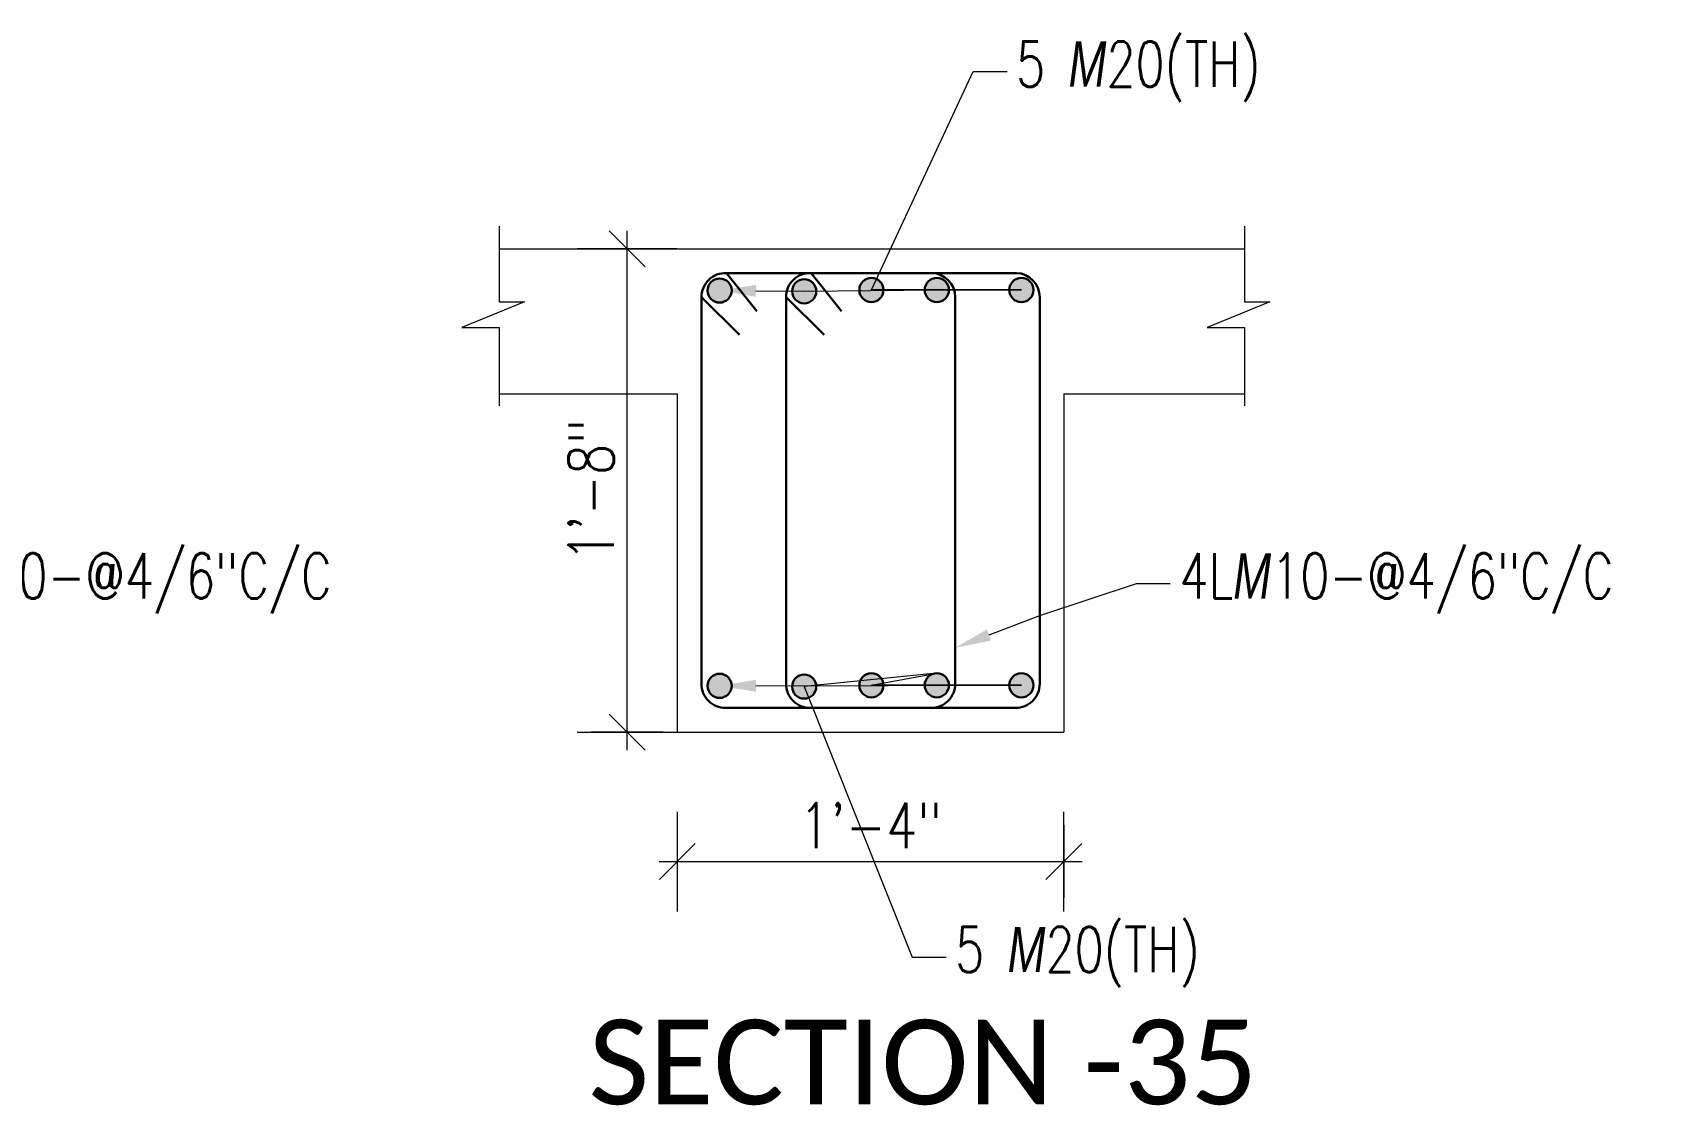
# Model space of a CAD drawing. Header units: inches. Extents: x 0 to 162649, y -36601 to -26324.
# Drawn here: x 155836.4 to 155904.2, y -36482.7 to -36438.3 of the extents above; entities that cross this region are included whole.
import ezdxf
from ezdxf import colors
from ezdxf.entities.mleader import LeaderData, LeaderLine
from ezdxf.math import Vec2, Vec3

# ---------------------------------------------------------------- set-up
doc = ezdxf.new("R2010")
doc.units = ezdxf.units.IN
doc.header["$MEASUREMENT"] = 0
for name, color, linetype, lineweight in [('Dim', 1, 'Continuous', 13), ('hatch', 252, 'Continuous', 0), ('OL_AR_Text', 140, 'Continuous', 5), ('Rein', 3, 'Continuous', 30), ('Stirrups', 191, 'Continuous', 25), ('TEXT', 7, 'Continuous', 9)]:
    doc.layers.add(name, color=color, linetype=linetype, lineweight=lineweight)
doc.styles.add('1-8 Annotative Text', font='calibri.ttf', dxfattribs={"height": 0.125})
doc.styles.add('DIM', font='simplex.shx', dxfattribs={"width": 0.75})
doc.styles.add('rmtext', font='romans.shx', dxfattribs={"width": 0.8})
doc.dimstyles.new('DIM-24', dxfattribs={"dimscale": 24, "dimtxt": 0.078125, "dimasz": 0.0625, "dimexe": 0.0625, "dimexo": 0.015625, "dimgap": 0.015625, "dimtad": 1, "dimdec": 1, "dimzin": 3, "dimdsep": 46, "dimlunit": 4, "dimtxsty": 'rmtext', "dimblk": 'OBLIQUE', "dimcen": 0.09375, "dimdle": 0.03125, "dimclrd": 1, "dimclre": 1, "dimclrt": 2, "dimadec": 0, "dimazin": 0, "dimtfac": 0.75, "dimtdec": 1, "dimtix": 1, "dimtmove": 0, "dimatfit": 3, "dimfxl": 0.0625, "dimfxlon": 1, "dimfrac": 1, "dimtolj": 1, "dimtzin": 0, "dimlwd": -1, "dimlwe": 5, "dimarcsym": 0})

# ---------------------------------------------------------------- blocks, each defined once
blk = doc.blocks.new('_Oblique')
for p, q in [((0, -1.375), (0, 1.375)), ((-0.495, -0.495), (0.495, 0.495))]:
    blk.add_line(p, q)
blk = doc.blocks.new('*D432')
at = {"layer": 'Defpoints', "color": 0, "transparency": 16777216}
for p in [(155863.082, -36467.276), (155879.082, -36467.276), (155879.082, -36472.63)]:
    blk.add_point(p, dxfattribs=at)
at = {"layer": 'Dim', "color": 1, "lineweight": 5, "transparency": 16777216}
for p, q in [((155863.082, -36471.13), (155863.082, -36474.13)), ((155879.082, -36471.13), (155879.082, -36474.13))]:
    blk.add_line(p, q, dxfattribs=at)
at = {"layer": 'Dim', "color": 1, "transparency": 16777216}
blk.add_line((155862.332, -36472.63), (155879.832, -36472.63), dxfattribs=at)
at = {"layer": 'Dim', "color": 1, "transparency": 16777216, "xscale": 1.5, "yscale": 1.5, "zscale": 1.5, "rotation": 180}
blk.add_blockref('_Oblique', (155863.082, -36472.63), dxfattribs=at)
at = {"layer": 'Dim', "color": 1, "transparency": 16777216, "xscale": 1.5, "yscale": 1.5, "zscale": 1.5}
blk.add_blockref('_Oblique', (155879.082, -36472.63), dxfattribs=at)
at = {"layer": 'Dim', "color": 2, "transparency": 16777216, "insert": (155871.082, -36471.139), "char_height": 1.875, "attachment_point": 5, "style": 'rmtext'}
blk.add_mtext('\\A1;1\'-4"', dxfattribs=at)
blk = doc.blocks.new('*D433')
at = {"layer": 'Defpoints', "color": 0, "transparency": 16777216}
for p in [(155861.004, -36447.276), (155863.082, -36447.276), (155863.082, -36467.276)]:
    blk.add_point(p, dxfattribs=at)
at = {"layer": 'Dim', "color": 1, "transparency": 16777216}
blk.add_line((155861.004, -36468.026), (155861.004, -36446.526), dxfattribs=at)
at = {"layer": 'Dim', "color": 1, "lineweight": 5, "transparency": 16777216}
for p, q in [((155862.504, -36447.276), (155859.504, -36447.276)), ((155862.504, -36467.276), (155859.504, -36467.276))]:
    blk.add_line(p, q, dxfattribs=at)
at = {"layer": 'Dim', "color": 1, "transparency": 16777216, "xscale": 1.5, "yscale": 1.5, "zscale": 1.5}
for p, rotation in [((155861.004, -36447.276), 90), ((155861.004, -36467.276), 270)]:
    blk.add_blockref('_Oblique', p, dxfattribs=dict(at, rotation=rotation))
at = {"layer": 'Dim', "color": 2, "transparency": 16777216, "insert": (155859.513, -36457.276), "char_height": 1.875, "attachment_point": 5, "rotation": 90, "style": 'rmtext'}
blk.add_mtext('\\A1;1\'-8"', dxfattribs=at)

msp = doc.modelspace()

# ---------------------------------------------------------------- hatches: boundary and pattern name
at = {"layer": 'Rein'}
h = msp.add_hatch(color=256, dxfattribs=at)
h.dxf.hatch_style = 1
h.paths.add_polyline_path([(155865.333, -36449, 1), (155864.333, -36449, 1)])
h = msp.add_hatch(color=256, dxfattribs=at)
h.dxf.hatch_style = 1
h.paths.add_polyline_path([(155868.833, -36449.032, 1), (155867.833, -36449.032, 1)])
h = msp.add_hatch(color=256, dxfattribs=at)
h.dxf.hatch_style = 1
h.paths.add_polyline_path([(155871.616, -36448.978, 1), (155870.616, -36448.978, 1)])
h = msp.add_hatch(color=256, dxfattribs=at)
h.dxf.hatch_style = 1
h.paths.add_polyline_path([(155874.323, -36448.978, 1), (155873.323, -36448.978, 1)])
h = msp.add_hatch(color=256, dxfattribs=at)
h.dxf.hatch_style = 1
h.paths.add_polyline_path([(155877.823, -36448.978, 1), (155876.823, -36448.978, 1)])
h = msp.add_hatch(color=256, dxfattribs=at)
h.dxf.hatch_style = 1
h.paths.add_polyline_path([(155865.333, -36465.359, 1), (155864.333, -36465.359, 1)])
h = msp.add_hatch(color=256, dxfattribs=at)
h.dxf.hatch_style = 1
h.paths.add_polyline_path([(155868.833, -36465.39, 1), (155867.833, -36465.39, 1)])
h = msp.add_hatch(color=256, dxfattribs=at)
h.dxf.hatch_style = 1
h.paths.add_polyline_path([(155871.616, -36465.336, 1), (155870.616, -36465.336, 1)])
h = msp.add_hatch(color=256, dxfattribs=at)
h.dxf.hatch_style = 1
h.paths.add_polyline_path([(155874.323, -36465.336, 1), (155873.323, -36465.336, 1)])
h = msp.add_hatch(color=256, dxfattribs=at)
h.dxf.hatch_style = 1
h.paths.add_polyline_path([(155877.823, -36465.336, 1), (155876.823, -36465.336, 1)])

# ---------------------------------------------------------------- linework, layer by layer
at = {"layer": 'hatch'}
for p, q in [((155855.705, -36446.336), (155855.705, -36449.465)), ((155886.55, -36446.336), (155886.55, -36449.465)), ((155855.705, -36447.276), (155886.55, -36447.276)), ((155856.762, -36449.465), (155854.162, -36450.527)), ((155856.762, -36449.465), (155854.162, -36450.527)), ((155855.705, -36449.465), (155856.762, -36449.465)), ((155887.607, -36449.465), (155885.007, -36450.527)), ((155886.55, -36449.465), (155887.607, -36449.465)), ((155854.162, -36450.527), (155855.705, -36450.527)), ((155855.705, -36450.527), (155855.705, -36453.77)), ((155885.007, -36450.527), (155886.55, -36450.527)), ((155886.55, -36450.527), (155886.55, -36453.77)), ((155855.705, -36453.276), (155863.082, -36453.276)), ((155863.082, -36453.276), (155863.082, -36467.276)), ((155879.082, -36453.276), (155879.082, -36467.276)), ((155879.082, -36453.276), (155886.55, -36453.276)), ((155863.082, -36467.276), (155879.082, -36467.276))]:
    msp.add_line(p, q, dxfattribs=at)
at = {"layer": 'Rein'}
for centre in [(155864.833, -36449), (155868.333, -36449.032), (155871.116, -36448.978), (155873.823, -36448.978), (155877.323, -36448.978), (155864.833, -36465.359), (155868.333, -36465.39), (155871.116, -36465.336), (155873.823, -36465.336), (155877.323, -36465.336)]:
    msp.add_circle(centre, 0.5, dxfattribs=at)
at = {"layer": 'Stirrups', "lineweight": 30}
for p, q in [((155865.116, -36448.276), (155866.38, -36449.849)), ((155868.616, -36448.276), (155869.88, -36449.849)), ((155864.082, -36449.276), (155865.658, -36450.839)), ((155867.582, -36449.276), (155869.158, -36450.839))]:
    msp.add_line(p, q, dxfattribs=at)
for points in [[(155865.082, -36466.276), (155877.082, -36466.276, 0.414214), (155878.082, -36465.276), (155878.082, -36449.276, 0.404381), (155877.116, -36448.276), (155865.116, -36448.276, 0.424115), (155864.082, -36449.276), (155864.082, -36465.276, 0.414214)], [(155868.582, -36466.276), (155873.582, -36466.276, 0.414214), (155874.582, -36465.276), (155874.582, -36449.276, 0.404381), (155873.616, -36448.276), (155868.616, -36448.276, 0.424115), (155867.582, -36449.276), (155867.582, -36465.276, 0.414214)]]:
    msp.add_lwpolyline(points, format="xyb", close=True, dxfattribs=at)

# ---------------------------------------------------------------- texts
at = {"layer": 'OL_AR_Text', "insert": (155859.411, -36479.178), "char_height": 3.5, "width": 2.6734445e-317, "attachment_point": 1, "style": '1-8 Annotative Text'}
msp.add_mtext('SECTION -35', dxfattribs=at)

# ---------------------------------------------------------------- dimensions: what is measured, and where the dimension line sits
at = {"layer": 'Dim'}
dim = msp.add_linear_dim(base=(155861.004, -36447.276), p1=(155863.082, -36467.276), p2=(155863.082, -36447.276), angle=90, dimstyle='DIM-24', dxfattribs=at)
dim.commit()
dim.dimension.update_dxf_attribs({"geometry": '*D433', "text_midpoint": (155859.513, -36457.276)})
dim = msp.add_linear_dim(base=(155879.082, -36472.63), p1=(155863.082, -36467.276), p2=(155879.082, -36467.276), dimstyle='DIM-24', dxfattribs=at)
dim.commit()
dim.dimension.update_dxf_attribs({"geometry": '*D432', "text_midpoint": (155871.082, -36471.139)})

# ---------------------------------------------------------------- leaders
at = {"layer": 'TEXT'}
ml = msp.add_multileader_mtext('Standard', dxfattribs=at)
ml.set_content('5 {\\Fgothici|c0;M}20(TH) ', color=256, style='DIM')
ml.set_leader_properties(color=1, linetype='ByLayer', lineweight=9)
ml.build(insert=Vec2(0, 0))
ml.multileader.update_dxf_attribs({"text_right_attachment_type": 2, "dogleg_length": 0.25, "arrow_head_size": 1.5, "scale": 32})
ctx = ml.context
ctx.base_point, ctx.scale, ctx.char_height, ctx.arrow_head_size, ctx.landing_gap_size, ctx.plane_origin = Vec3(155876.729, -36439.941), 32, 1.875, 1.5, 0.375, Vec3(155887.831, -36448.036)
ctx.right_attachment = 2
notes = []
notes.append((ctx, [(0, (1, 1, 0), (155875.324, -36439.941), (1, 0), 1.404, [(4, [(155864.833, -36449), (155868.333, -36449.032), (155873.823, -36448.978), (155877.323, -36448.978), (155871.116, -36448.978)], 0, [])])]))
ctx.mtext.insert, ctx.mtext.flow_direction = Vec3(155877.104, -36438.691), 5
ml = msp.add_multileader_mtext('Standard', dxfattribs=at)
ml.set_content('4L{\\Fgothici|c0;M}10-@4/6"C/C ', color=256, style='DIM')
ml.set_leader_properties(color=1, linetype='ByLayer', lineweight=9)
ml.build(insert=Vec2(0, 0))
ml.multileader.update_dxf_attribs({"text_right_attachment_type": 2, "dogleg_length": 0.25, "arrow_head_size": 1.5, "scale": 32})
ctx = ml.context
ctx.base_point, ctx.scale, ctx.char_height, ctx.arrow_head_size, ctx.landing_gap_size, ctx.plane_origin = Vec3(155830.441, -36461.122), 32, 1.875, 1.5, 0.375, Vec3(155840.975, -36470.875)
ctx.right_attachment = 2
notes.append((ctx, [(0, (1, 1, 0), (155829.036, -36461.122), (1, 0), 1.404, [(1, [(155821.536, -36463.785), (155825.036, -36462.454)], 0, [])])]))
ctx.mtext.insert, ctx.mtext.flow_direction = Vec3(155830.816, -36459.872), 5
ml = msp.add_multileader_mtext('Standard', dxfattribs=at)
ml.set_content('4L{\\Fgothici|c0;M}10-@4/6"C/C ', color=256, style='DIM')
ml.set_leader_properties(color=1, linetype='ByLayer', lineweight=9)
ml.build(insert=Vec2(0, 0))
ml.multileader.update_dxf_attribs({"text_right_attachment_type": 2, "dogleg_length": 0.25, "arrow_head_size": 1.5, "scale": 32})
ctx = ml.context
ctx.base_point, ctx.scale, ctx.char_height, ctx.arrow_head_size, ctx.landing_gap_size, ctx.plane_origin = Vec3(155883.487, -36461.122), 32, 1.875, 1.5, 0.375, Vec3(155894.022, -36470.875)
ctx.right_attachment = 2
notes.append((ctx, [(0, (1, 1, 0), (155882.082, -36461.122), (1, 0), 1.404, [(1, [(155874.582, -36463.785), (155878.082, -36462.454)], 0, [])])]))
ctx.mtext.insert, ctx.mtext.flow_direction = Vec3(155883.862, -36459.872), 5
ml = msp.add_multileader_mtext('Standard', dxfattribs=at)
ml.set_content('5 {\\Fgothici|c0;M}20(TH) ', color=256, style='DIM')
ml.set_leader_properties(color=1, linetype='ByLayer', lineweight=9)
ml.build(insert=Vec2(0, 0))
ml.multileader.update_dxf_attribs({"text_right_attachment_type": 2, "dogleg_length": 0.25, "arrow_head_size": 1.5, "scale": 32})
ctx = ml.context
ctx.base_point, ctx.scale, ctx.char_height, ctx.arrow_head_size, ctx.landing_gap_size, ctx.plane_origin = Vec3(155874.208, -36476.583), 32, 1.875, 1.5, 0.375, Vec3(155885.868, -36474.537)
ctx.right_attachment = 2
notes.append((ctx, [(0, (1, 1, 0), (155872.803, -36476.583), (1, 0), 1.404, [(2, [(155864.833, -36465.359), (155877.323, -36465.336), (155871.116, -36465.336), (155873.823, -36464.836), (155868.333, -36465.39)], 0, [])])]))
ctx.mtext.insert, ctx.mtext.flow_direction = Vec3(155874.583, -36475.333), 5
for ctx, leaders in notes:
    for number, flags, end, landing, length, lines in leaders:
        leader = LeaderData()
        leader.index, (leader.has_last_leader_line, leader.has_dogleg_vector, leader.attachment_direction) = number, flags
        leader.last_leader_point, leader.dogleg_vector, leader.dogleg_length = Vec3(end), Vec3(landing), length
        for number, points, colour, breaks in lines:
            line = LeaderLine()
            line.index, line.vertices, line.color, line.breaks = number, Vec3.list(points), colors.encode_raw_color(colour), breaks
            leader.lines.append(line)
        ctx.leaders.append(leader)

doc.saveas('drawing.dxf')
